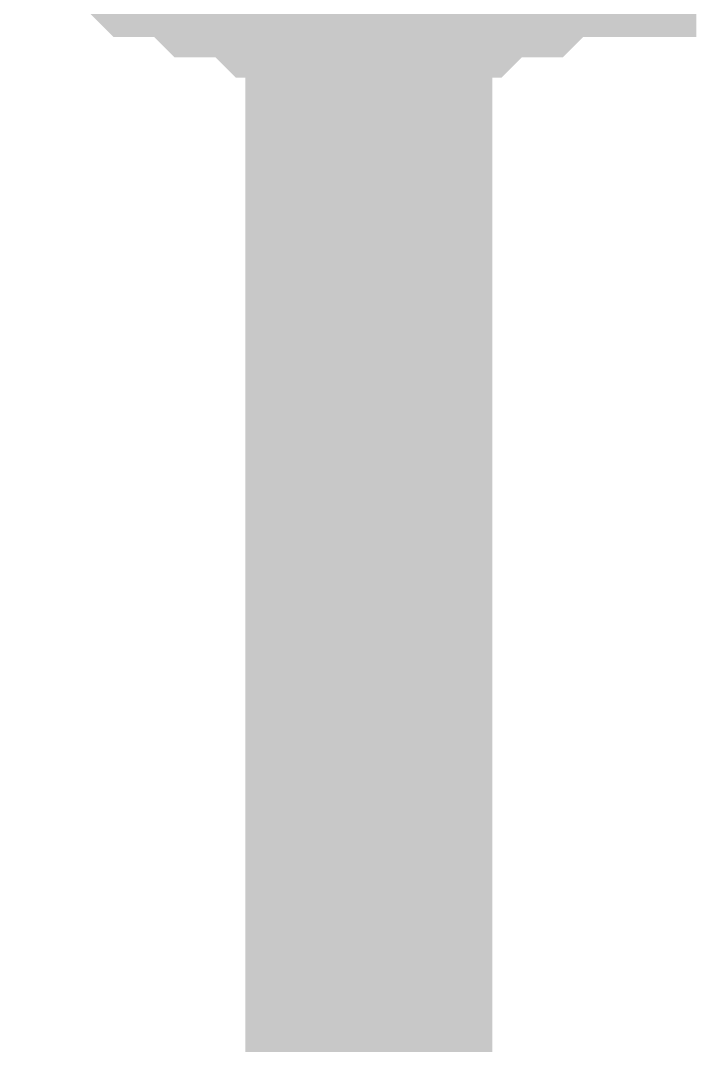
# Model space of a CAD drawing. Header units: inches. Extents: x 0 to 569, y 0 to 432.
# Drawn here: x 408.532 to 409.353, y 79.44 to 80.684 of the extents above; entities that cross this region are included whole.
import ezdxf

# ---------------------------------------------------------------- set-up
doc = ezdxf.new("R2010")
doc.units = ezdxf.units.IN
doc.layers.add('Sheet', color=255, linetype='Continuous')

msp = doc.modelspace()

# ---------------------------------------------------------------- linework, layer by layer
at = {"layer": 'Sheet'}
for points in [[(408.9549, 96.515, 0.2997, 0.2997, 0), (408.9549, 91.4301, 0.2997, 0.2997, 0), (408.9549, 86.3451, 0.2997, 0.2997, 0), (408.9549, 81.2602, 0.2997, 0.2997, 0), (408.9549, 71.115, 0.2997, 0.2997, 0)], [(408.9549, 80.7641, 0.2997, 0.2997, 0), (408.9301, 80.7641, 0.2997, 0.2997, 0), (408.9053, 80.7641, 0.2997, 0.2997, 0), (408.8805, 80.7641, 0.2997, 0.2997, 0), (408.8557, 80.7641, 0.2997, 0.2997, 0), (408.8309, 80.7889, 0.2997, 0.2997, 0), (408.8061, 80.7889, 0.2997, 0.2997, 0), (408.7812, 80.7889, 0.2997, 0.2997, 0), (408.7564, 80.8137, 0.2997, 0.2997, 0), (408.7316, 80.8137, 0.2997, 0.2997, 0), (408.7068, 80.8137, 0.2997, 0.2997, 0), (408.682, 80.8385, 0.2997, 0.2997, 0)], [(408.9549, 80.7641, 0.2997, 0.2997, 0), (408.9301, 80.7641, 0.2997, 0.2997, 0), (408.9053, 80.7641, 0.2997, 0.2997, 0), (408.8805, 80.7641, 0.2997, 0.2997, 0), (408.8557, 80.7641, 0.2997, 0.2997, 0), (408.8309, 80.7889, 0.2997, 0.2997, 0), (408.8061, 80.7889, 0.2997, 0.2997, 0), (408.7812, 80.7889, 0.2997, 0.2997, 0), (408.7564, 80.8137, 0.2997, 0.2997, 0), (408.7316, 80.8137, 0.2997, 0.2997, 0), (408.7068, 80.8137, 0.2997, 0.2997, 0), (408.682, 80.8385, 0.2997, 0.2997, 0)], [(408.9549, 80.7641, 0.2997, 0.2997, 0), (408.9301, 80.7641, 0.2997, 0.2997, 0), (408.9053, 80.7641, 0.2997, 0.2997, 0), (408.8805, 80.7641, 0.2997, 0.2997, 0), (408.8557, 80.7641, 0.2997, 0.2997, 0), (408.8309, 80.7889, 0.2997, 0.2997, 0), (408.8061, 80.7889, 0.2997, 0.2997, 0), (408.7812, 80.7889, 0.2997, 0.2997, 0), (408.7564, 80.8137, 0.2997, 0.2997, 0), (408.7316, 80.8137, 0.2997, 0.2997, 0), (408.7068, 80.8137, 0.2997, 0.2997, 0), (408.682, 80.8385, 0.2997, 0.2997, 0)], [(408.9549, 80.7641, 0.2997, 0.2997, 0), (408.9301, 80.7641, 0.2997, 0.2997, 0), (408.9053, 80.7641, 0.2997, 0.2997, 0), (408.8805, 80.7641, 0.2997, 0.2997, 0), (408.8557, 80.7641, 0.2997, 0.2997, 0), (408.8309, 80.7889, 0.2997, 0.2997, 0), (408.8061, 80.7889, 0.2997, 0.2997, 0), (408.7812, 80.7889, 0.2997, 0.2997, 0), (408.7564, 80.8137, 0.2997, 0.2997, 0), (408.7316, 80.8137, 0.2997, 0.2997, 0), (408.7068, 80.8137, 0.2997, 0.2997, 0), (408.682, 80.8385, 0.2997, 0.2997, 0)], [(408.9549, 80.7641, 0.2997, 0.2997, 0), (408.9301, 80.7641, 0.2997, 0.2997, 0), (408.9053, 80.7641, 0.2997, 0.2997, 0), (408.8805, 80.7641, 0.2997, 0.2997, 0), (408.8557, 80.7641, 0.2997, 0.2997, 0), (408.8309, 80.7889, 0.2997, 0.2997, 0), (408.8061, 80.7889, 0.2997, 0.2997, 0), (408.7812, 80.7889, 0.2997, 0.2997, 0), (408.7564, 80.8137, 0.2997, 0.2997, 0), (408.7316, 80.8137, 0.2997, 0.2997, 0), (408.7068, 80.8137, 0.2997, 0.2997, 0), (408.682, 80.8385, 0.2997, 0.2997, 0)], [(409.2029, 80.8385, 0.2997, 0.2997, 0), (409.2029, 80.8137, 0.2997, 0.2997, 0), (409.1781, 80.8137, 0.2997, 0.2997, 0), (409.1533, 80.8137, 0.2997, 0.2997, 0), (409.1285, 80.7889, 0.2997, 0.2997, 0), (409.1037, 80.7889, 0.2997, 0.2997, 0), (409.0789, 80.7889, 0.2997, 0.2997, 0), (409.0541, 80.7641, 0.2997, 0.2997, 0), (409.0293, 80.7641, 0.2997, 0.2997, 0), (409.0045, 80.7641, 0.2997, 0.2997, 0), (408.9797, 80.7641, 0.2997, 0.2997, 0), (408.9549, 80.7641, 0.2997, 0.2997, 0)], [(409.2029, 80.8385, 0.2997, 0.2997, 0), (409.2029, 80.8137, 0.2997, 0.2997, 0), (409.1781, 80.8137, 0.2997, 0.2997, 0), (409.1533, 80.8137, 0.2997, 0.2997, 0), (409.1285, 80.7889, 0.2997, 0.2997, 0), (409.1037, 80.7889, 0.2997, 0.2997, 0), (409.0789, 80.7889, 0.2997, 0.2997, 0), (409.0541, 80.7641, 0.2997, 0.2997, 0), (409.0293, 80.7641, 0.2997, 0.2997, 0), (409.0045, 80.7641, 0.2997, 0.2997, 0), (408.9797, 80.7641, 0.2997, 0.2997, 0), (408.9549, 80.7641, 0.2997, 0.2997, 0)], [(409.2029, 80.8385, 0.2997, 0.2997, 0), (409.2029, 80.8137, 0.2997, 0.2997, 0), (409.1781, 80.8137, 0.2997, 0.2997, 0), (409.1533, 80.8137, 0.2997, 0.2997, 0), (409.1285, 80.7889, 0.2997, 0.2997, 0), (409.1037, 80.7889, 0.2997, 0.2997, 0), (409.0789, 80.7889, 0.2997, 0.2997, 0), (409.0541, 80.7641, 0.2997, 0.2997, 0), (409.0293, 80.7641, 0.2997, 0.2997, 0), (409.0045, 80.7641, 0.2997, 0.2997, 0), (408.9797, 80.7641, 0.2997, 0.2997, 0), (408.9549, 80.7641, 0.2997, 0.2997, 0)], [(409.2029, 80.8385, 0.2997, 0.2997, 0), (409.2029, 80.8137, 0.2997, 0.2997, 0), (409.1781, 80.8137, 0.2997, 0.2997, 0), (409.1533, 80.8137, 0.2997, 0.2997, 0), (409.1285, 80.7889, 0.2997, 0.2997, 0), (409.1037, 80.7889, 0.2997, 0.2997, 0), (409.0789, 80.7889, 0.2997, 0.2997, 0), (409.0541, 80.7641, 0.2997, 0.2997, 0), (409.0293, 80.7641, 0.2997, 0.2997, 0), (409.0045, 80.7641, 0.2997, 0.2997, 0), (408.9797, 80.7641, 0.2997, 0.2997, 0), (408.9549, 80.7641, 0.2997, 0.2997, 0)], [(409.2029, 80.8385, 0.2997, 0.2997, 0), (409.2029, 80.8137, 0.2997, 0.2997, 0), (409.1781, 80.8137, 0.2997, 0.2997, 0), (409.1533, 80.8137, 0.2997, 0.2997, 0), (409.1285, 80.7889, 0.2997, 0.2997, 0), (409.1037, 80.7889, 0.2997, 0.2997, 0), (409.0789, 80.7889, 0.2997, 0.2997, 0), (409.0541, 80.7641, 0.2997, 0.2997, 0), (409.0293, 80.7641, 0.2997, 0.2997, 0), (409.0045, 80.7641, 0.2997, 0.2997, 0), (408.9797, 80.7641, 0.2997, 0.2997, 0), (408.9549, 80.7641, 0.2997, 0.2997, 0)]]:
    msp.add_lwpolyline(points, format="xyseb", dxfattribs=at)

doc.saveas('drawing.dxf')
